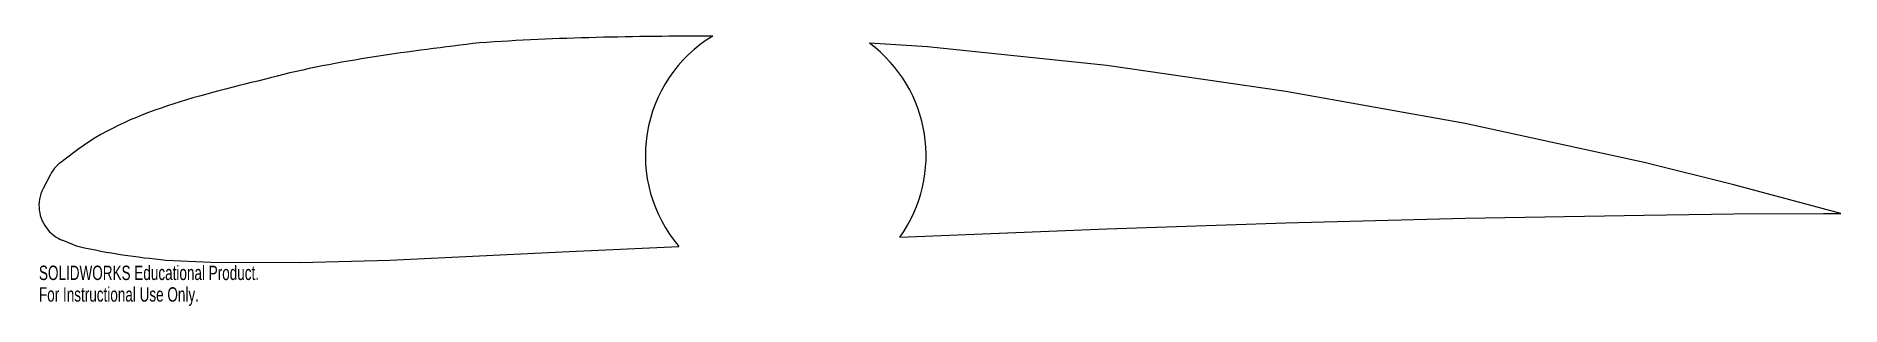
# Model space of a CAD drawing. Header units: millimetres. Extents: x -251 to 353, y -50 to 40.
import ezdxf

# ---------------------------------------------------------------- set-up
doc = ezdxf.new("R2010")
doc.units = ezdxf.units.MM
doc.styles.add('SLDTEXTSTYLE0', font='TXT', dxfattribs={"width": 0.7})

msp = doc.modelspace()

# ---------------------------------------------------------------- linework, layer by layer
at = {"color": 7, "linetype": 'Continuous', "lineweight": 25}
for p, q in [((47.48, 36.54), (28.03, 37.73)), ((107.48, 30.24), (47.48, 36.54)), ((167.48, 21.54), (107.48, 30.24)), ((227.48, 10.74), (167.48, 21.54)), ((287.48, -2.34), (227.48, 10.74)), ((-238.5, 1), (-242.76, -2.24)), ((-238.5, 1), (-238.5, 1)), ((317.48, -9.78), (287.48, -2.34)), ((-246.32, -6.49), (-248.65, -11.05)), ((353.3, -19.38), (317.48, -9.78)), ((107.48, -24.6), (167.48, -22.5)), ((167.48, -22.5), (227.48, -20.94)), ((227.48, -20.94), (287.48, -19.92)), ((287.48, -19.92), (317.48, -19.56)), ((317.48, -19.56), (347.48, -19.38)), ((347.48, -19.38), (353.3, -19.38)), ((-242.33, -28.3), (-238.57, -29.86)), ((38.21, -27.37), (107.48, -24.6)), ((-236.54, -30.51), (-236.54, -30.51)), ((-207.52, -35.04), (-192.52, -35.76)), ((-192.52, -35.76), (-162.52, -35.88)), ((-162.52, -35.88), (-132.52, -35.04)), ((-132.52, -35.04), (-72.52, -32.16)), ((-72.52, -32.16), (-35.78, -30.47))]:
    msp.add_line(p, q, dxfattribs=at)
for centre, radius, start, end in [((0, 0), 47, 121.31916, 220.41515), ((0, 0), 47, 324.3819, 53.38541), ((-235.19, -12.19), 12.5, 127.23482, 152.87419), ((-237.53, -16.76), 12.5, 221.1576, 247.41264), ((-233.77, -18.32), 12.5, 247.41264, 257.19508)]:
    msp.add_arc(centre, radius, start, end, dxfattribs=at)
msp.add_open_spline([(-102.52, 37.86), (-126.01, 34.99), (-149.56, 32.11), (-195.37, 20.2), (-219.66, 15.31), (-238.5, 1)], degree=3, knots=[0, 0, 0, 0, 0.5, 0.5, 1, 1, 1, 1], dxfattribs=at)
for points in [[(-24.43, 40.15), (-50.49, 40.05), (-76.53, 39.68), (-102.52, 37.86)], [(-248.65, -11.05), (-250.99, -15.61), (-250.31, -21.13), (-246.94, -24.99)], [(-236.54, -30.51), (-226.98, -32.69), (-217.28, -34.07), (-207.52, -35.04)]]:
    msp.add_open_spline(points, degree=3, dxfattribs=at)

# ---------------------------------------------------------------- texts
at = {"color": 7, "linetype": 'Continuous', "char_height": 4.8336, "attachment_point": 1, "style": 'SLDTEXTSTYLE0'}
for s, insert in [('SOLIDWORKS Educational Product.', (-250.03, -36.9)), ('For Instructional Use Only.', (-250.03, -44.15))]:
    msp.add_mtext(s, dxfattribs=dict(at, insert=insert))

doc.saveas('drawing.dxf')
